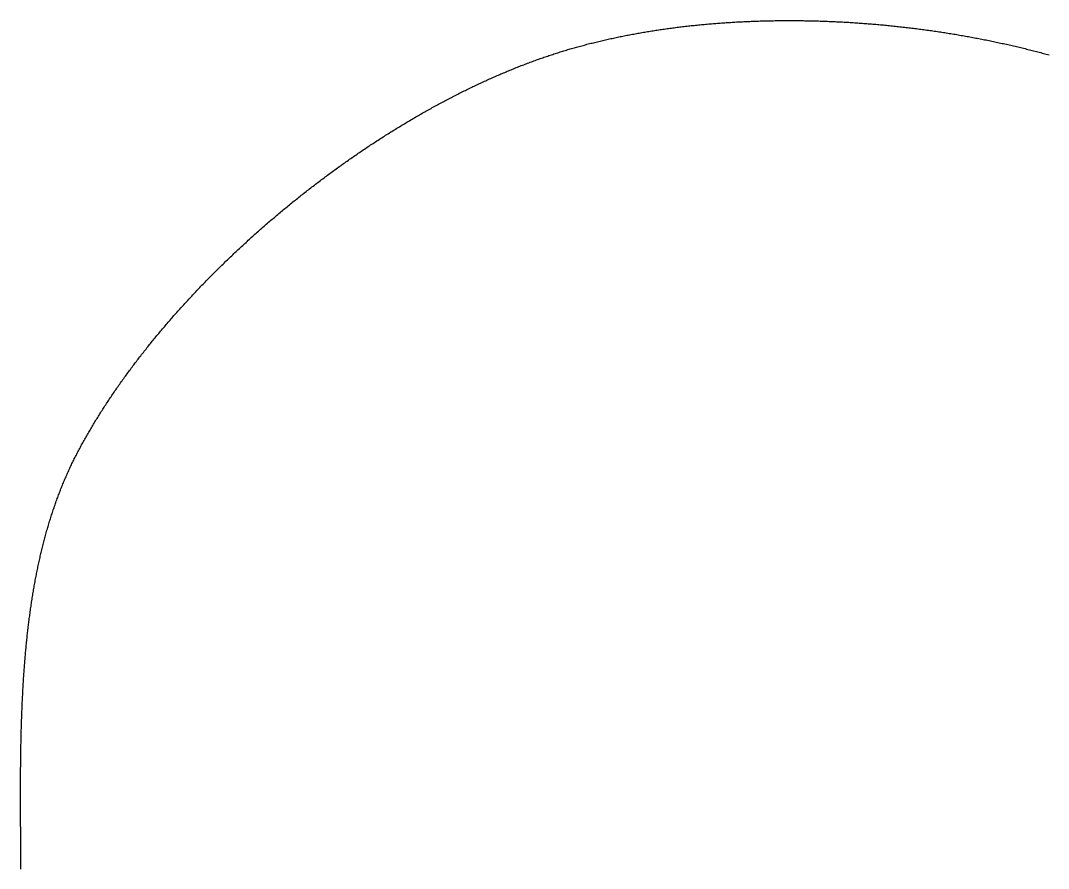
# Model space of a CAD drawing. Header units: millimetres. Extents: x 833750 to 836188, y 817400 to 818701.
# Drawn here: x 835588.941 to 835589.668, y 817474.032 to 817474.632 of the extents above; entities that cross this region are included whole.
import ezdxf

# ---------------------------------------------------------------- set-up
doc = ezdxf.new("R2010")
doc.units = ezdxf.units.MM
doc.layers.add('01-basemap', color=8, linetype='Continuous', lineweight=15)

msp = doc.modelspace()

# ---------------------------------------------------------------- linework, layer by layer
at = {"layer": '01-basemap', "linetype": 'Continuous', "lineweight": 30, "flags": 128}
msp.add_lwpolyline([(835588.94083, 817474.03122), (835588.94083, 817474.03227), (835588.94082, 817474.03332), (835588.94081, 817474.03438), (835588.9408, 817474.03543), (835588.94079, 817474.03649), (835588.94078, 817474.03754), (835588.94078, 817474.0386), (835588.94077, 817474.03965), (835588.94076, 817474.0407), (835588.94075, 817474.04176), (835588.94074, 817474.04281), (835588.94073, 817474.04387), (835588.94072, 817474.04492), (835588.94072, 817474.04598), (835588.94071, 817474.04703), (835588.9407, 817474.04808), (835588.94069, 817474.04914), (835588.94068, 817474.05019), (835588.94068, 817474.05125), (835588.94067, 817474.0523), (835588.94066, 817474.05335), (835588.94065, 817474.05441), (835588.94064, 817474.05546), (835588.94064, 817474.05652), (835588.94063, 817474.05757), (835588.94062, 817474.05862), (835588.94062, 817474.05968), (835588.94061, 817474.06073), (835588.9406, 817474.06178), (835588.9406, 817474.06284), (835588.94059, 817474.06389), (835588.94058, 817474.06494), (835588.94058, 817474.066), (835588.94057, 817474.06705), (835588.94057, 817474.0681), (835588.94056, 817474.06915), (835588.94056, 817474.07021), (835588.94055, 817474.07126), (835588.94055, 817474.07231), (835588.94054, 817474.07336), (835588.94054, 817474.07441), (835588.94054, 817474.07546), (835588.94053, 817474.07652), (835588.94053, 817474.07757), (835588.94053, 817474.07862), (835588.94053, 817474.07967), (835588.94053, 817474.08072), (835588.94053, 817474.08177), (835588.94053, 817474.08282), (835588.94053, 817474.08387), (835588.94053, 817474.08492), (835588.94053, 817474.08597), (835588.94053, 817474.08702), (835588.94053, 817474.08807), (835588.94053, 817474.08912), (835588.94053, 817474.09016), (835588.94054, 817474.09121), (835588.94054, 817474.09226), (835588.94054, 817474.09331), (835588.94055, 817474.09435), (835588.94055, 817474.0954), (835588.94056, 817474.09645), (835588.94056, 817474.0975), (835588.94057, 817474.09854), (835588.94058, 817474.09959), (835588.94059, 817474.10063), (835588.94059, 817474.10168), (835588.9406, 817474.10272), (835588.94061, 817474.10377), (835588.94062, 817474.10481), (835588.94063, 817474.10586), (835588.94064, 817474.1069), (835588.94066, 817474.10794), (835588.94067, 817474.10899), (835588.94068, 817474.11003), (835588.9407, 817474.11107), (835588.94071, 817474.11211), (835588.94073, 817474.11315), (835588.94074, 817474.1142), (835588.94076, 817474.11524), (835588.94078, 817474.11628), (835588.94079, 817474.11732), (835588.94081, 817474.11836), (835588.94083, 817474.1194), (835588.94085, 817474.12043), (835588.94087, 817474.12147), (835588.9409, 817474.12251), (835588.94092, 817474.12355), (835588.94094, 817474.12459), (835588.94097, 817474.12562), (835588.94099, 817474.12666), (835588.94102, 817474.12769), (835588.94105, 817474.12873), (835588.94107, 817474.12976), (835588.9411, 817474.1308), (835588.94113, 817474.13183), (835588.94116, 817474.13287), (835588.94119, 817474.1339), (835588.94123, 817474.13493), (835588.94126, 817474.13596), (835588.94129, 817474.137), (835588.94133, 817474.13803), (835588.94136, 817474.13906), (835588.9414, 817474.14009), (835588.94144, 817474.14112), (835588.94148, 817474.14215), (835588.94152, 817474.14317), (835588.94156, 817474.1442), (835588.9416, 817474.14523), (835588.94164, 817474.14626), (835588.94169, 817474.14728), (835588.94173, 817474.14831), (835588.94178, 817474.14933), (835588.94183, 817474.15036), (835588.94187, 817474.15138), (835588.94192, 817474.1524), (835588.94197, 817474.15343), (835588.94203, 817474.15445), (835588.94208, 817474.15547), (835588.94213, 817474.15649), (835588.94219, 817474.15751), (835588.94224, 817474.15853), (835588.9423, 817474.15955), (835588.94236, 817474.16057), (835588.94242, 817474.16159), (835588.94248, 817474.1626), (835588.94254, 817474.16362), (835588.9426, 817474.16464), (835588.94267, 817474.16565), (835588.94273, 817474.16667), (835588.9428, 817474.16768), (835588.94287, 817474.16869), (835588.94294, 817474.16971), (835588.94301, 817474.17072), (835588.94308, 817474.17173), (835588.94315, 817474.17274), (835588.94323, 817474.17375), (835588.9433, 817474.17476), (835588.94338, 817474.17577), (835588.94346, 817474.17678), (835588.94354, 817474.17778), (835588.94362, 817474.17879), (835588.9437, 817474.1798), (835588.94378, 817474.1808), (835588.94387, 817474.1818), (835588.94396, 817474.18281), (835588.94404, 817474.18381), (835588.94413, 817474.18481), (835588.94422, 817474.18581), (835588.94432, 817474.18681), (835588.94441, 817474.18781), (835588.94451, 817474.18881), (835588.9446, 817474.18981), (835588.9447, 817474.19081), (835588.9448, 817474.1918), (835588.9449, 817474.1928), (835588.945, 817474.19379), (835588.94511, 817474.19479), (835588.94521, 817474.19578), (835588.94532, 817474.19677), (835588.94543, 817474.19777), (835588.94554, 817474.19876), (835588.94565, 817474.19975), (835588.94576, 817474.20074), (835588.94588, 817474.20172), (835588.946, 817474.20271), (835588.94611, 817474.2037), (835588.94623, 817474.20468), (835588.94635, 817474.20567), (835588.94648, 817474.20665), (835588.9466, 817474.20764), (835588.94673, 817474.20862), (835588.94686, 817474.2096), (835588.94699, 817474.21058), (835588.94712, 817474.21156), (835588.94725, 817474.21254), (835588.94739, 817474.21351), (835588.94752, 817474.21449), (835588.94766, 817474.21547), (835588.9478, 817474.21644), (835588.94794, 817474.21742), (835588.94809, 817474.21839), (835588.94823, 817474.21936), (835588.94838, 817474.22033), (835588.94853, 817474.2213), (835588.94868, 817474.22227), (835588.94883, 817474.22324), (835588.94898, 817474.22421), (835588.94914, 817474.22517), (835588.9493, 817474.22614), (835588.94946, 817474.2271), (835588.94962, 817474.22806), (835588.94978, 817474.22903), (835588.94995, 817474.22999), (835588.95012, 817474.23095), (835588.95028, 817474.23191), (835588.95046, 817474.23287), (835588.95063, 817474.23382), (835588.9508, 817474.23478), (835588.95098, 817474.23573), (835588.95116, 817474.23669), (835588.95134, 817474.23764), (835588.95152, 817474.23859), (835588.95171, 817474.23954), (835588.9519, 817474.24049), (835588.95208, 817474.24144), (835588.95227, 817474.24239), (835588.95247, 817474.24334), (835588.95266, 817474.24428), (835588.95286, 817474.24523), (835588.95306, 817474.24617), (835588.95326, 817474.24711), (835588.95346, 817474.24805), (835588.95367, 817474.24899), (835588.95388, 817474.24993), (835588.95408, 817474.25087), (835588.9543, 817474.2518), (835588.95451, 817474.25274), (835588.95473, 817474.25367), (835588.95494, 817474.25461), (835588.95516, 817474.25554), (835588.95539, 817474.25647), (835588.95561, 817474.2574), (835588.95584, 817474.25833), (835588.95607, 817474.25926), (835588.9563, 817474.26018), (835588.95653, 817474.26111), (835588.95677, 817474.26203), (835588.957, 817474.26295), (835588.95724, 817474.26387), (835588.95749, 817474.26479), (835588.95773, 817474.26571), (835588.95798, 817474.26663), (835588.95823, 817474.26755), (835588.95848, 817474.26846), (835588.95873, 817474.26938), (835588.95899, 817474.27029), (835588.95925, 817474.2712), (835588.95951, 817474.27211), (835588.95977, 817474.27302), (835588.96004, 817474.27393), (835588.9603, 817474.27483), (835588.96057, 817474.27574), (835588.96085, 817474.27664), (835588.96112, 817474.27754), (835588.9614, 817474.27845), (835588.96168, 817474.27934), (835588.96196, 817474.28024), (835588.96225, 817474.28114), (835588.96253, 817474.28204), (835588.96282, 817474.28293), (835588.96312, 817474.28382), (835588.96341, 817474.28472), (835588.96371, 817474.28561), (835588.96401, 817474.2865), (835588.96431, 817474.28738), (835588.96461, 817474.28827), (835588.96492, 817474.28916), (835588.96523, 817474.29004), (835588.96554, 817474.29092), (835588.96586, 817474.2918), (835588.96618, 817474.29268), (835588.9665, 817474.29356), (835588.96682, 817474.29444), (835588.96714, 817474.29531), (835588.96747, 817474.29619), (835588.9678, 817474.29706), (835588.96814, 817474.29793), (835588.96847, 817474.2988), (835588.96881, 817474.29967), (835588.96915, 817474.30054), (835588.9695, 817474.3014), (835588.96984, 817474.30227), (835588.97019, 817474.30313), (835588.97054, 817474.30399), (835588.9709, 817474.30485), (835588.97126, 817474.30571), (835588.97162, 817474.30657), (835588.97198, 817474.30742), (835588.97234, 817474.30828), (835588.97271, 817474.30913), (835588.97308, 817474.30998), (835588.97346, 817474.31083), (835588.97383, 817474.31168), (835588.97421, 817474.31252), (835588.9746, 817474.31337), (835588.97498, 817474.31421), (835588.97537, 817474.31505), (835588.97576, 817474.31589), (835588.97616, 817474.31673), (835588.97655, 817474.31757), (835588.97695, 817474.31841), (835588.97736, 817474.31924), (835588.97776, 817474.32007), (835588.97817, 817474.3209), (835588.97858, 817474.32173), (835588.97899, 817474.32256), (835588.97941, 817474.32339), (835588.97983, 817474.32421), (835588.98026, 817474.32504), (835588.98068, 817474.32586), (835588.98111, 817474.32668), (835588.98154, 817474.3275), (835588.98198, 817474.32831), (835588.98242, 817474.32913), (835588.98286, 817474.32995), (835588.9833, 817474.33076), (835588.98374, 817474.33158), (835588.98419, 817474.33239), (835588.98464, 817474.33321), (835588.9851, 817474.33402), (835588.98555, 817474.33484), (835588.98601, 817474.33566), (835588.98647, 817474.33647), (835588.98693, 817474.33729), (835588.9874, 817474.3381), (835588.98787, 817474.33892), (835588.98834, 817474.33974), (835588.98881, 817474.34055), (835588.98928, 817474.34137), (835588.98976, 817474.34218), (835588.99024, 817474.343), (835588.99072, 817474.34381), (835588.99121, 817474.34463), (835588.99169, 817474.34544), (835588.99218, 817474.34626), (835588.99267, 817474.34707), (835588.99317, 817474.34789), (835588.99366, 817474.3487), (835588.99416, 817474.34952), (835588.99466, 817474.35033), (835588.99517, 817474.35115), (835588.99567, 817474.35196), (835588.99618, 817474.35277), (835588.99669, 817474.35359), (835588.9972, 817474.3544), (835588.99772, 817474.35521), (835588.99823, 817474.35603), (835588.99875, 817474.35684), (835588.99927, 817474.35765), (835588.9998, 817474.35847), (835589.00032, 817474.35928), (835589.00085, 817474.36009), (835589.00138, 817474.3609), (835589.00192, 817474.36172), (835589.00245, 817474.36253), (835589.00299, 817474.36334), (835589.00353, 817474.36415), (835589.00407, 817474.36496), (835589.00461, 817474.36577), (835589.00516, 817474.36658), (835589.00571, 817474.36739), (835589.00626, 817474.3682), (835589.00681, 817474.36901), (835589.00737, 817474.36982), (835589.00792, 817474.37063), (835589.00848, 817474.37144), (835589.00905, 817474.37225), (835589.00961, 817474.37306), (835589.01017, 817474.37387), (835589.01074, 817474.37468), (835589.01131, 817474.37548), (835589.01188, 817474.37629), (835589.01246, 817474.3771), (835589.01303, 817474.37791), (835589.01361, 817474.37871), (835589.01419, 817474.37952), (835589.01478, 817474.38032), (835589.01536, 817474.38113), (835589.01595, 817474.38193), (835589.01654, 817474.38274), (835589.01713, 817474.38354), (835589.01772, 817474.38435), (835589.01831, 817474.38515), (835589.01891, 817474.38595), (835589.01951, 817474.38676), (835589.02011, 817474.38756), (835589.02071, 817474.38836), (835589.02132, 817474.38916), (835589.02193, 817474.38996), (835589.02254, 817474.39077), (835589.02315, 817474.39157), (835589.02376, 817474.39237), (835589.02437, 817474.39317), (835589.02499, 817474.39397), (835589.02561, 817474.39476), (835589.02623, 817474.39556), (835589.02685, 817474.39636), (835589.02748, 817474.39716), (835589.02811, 817474.39795), (835589.02873, 817474.39875), (835589.02936, 817474.39955), (835589.03, 817474.40034), (835589.03063, 817474.40114), (835589.03127, 817474.40193), (835589.03191, 817474.40273), (835589.03255, 817474.40352), (835589.03319, 817474.40431), (835589.03383, 817474.40511), (835589.03448, 817474.4059), (835589.03512, 817474.40669), (835589.03577, 817474.40748), (835589.03643, 817474.40827), (835589.03708, 817474.40906), (835589.03773, 817474.40985), (835589.03839, 817474.41064), (835589.03905, 817474.41143), (835589.03971, 817474.41222), (835589.04037, 817474.413), (835589.04103, 817474.41379), (835589.0417, 817474.41457), (835589.04237, 817474.41536), (835589.04304, 817474.41615), (835589.04371, 817474.41693), (835589.04438, 817474.41771), (835589.04506, 817474.4185), (835589.04573, 817474.41928), (835589.04641, 817474.42006), (835589.04709, 817474.42084), (835589.04777, 817474.42162), (835589.04846, 817474.4224), (835589.04914, 817474.42318), (835589.04983, 817474.42396), (835589.05052, 817474.42474), (835589.05121, 817474.42552), (835589.0519, 817474.42629), (835589.05259, 817474.42707), (835589.05329, 817474.42784), (835589.05398, 817474.42862), (835589.05468, 817474.42939), (835589.05538, 817474.43017), (835589.05608, 817474.43094), (835589.05679, 817474.43171), (835589.05749, 817474.43248), (835589.0582, 817474.43325), (835589.05891, 817474.43402), (835589.05962, 817474.43479), (835589.06033, 817474.43556), (835589.06104, 817474.43633), (835589.06176, 817474.43709), (835589.06247, 817474.43786), (835589.06319, 817474.43863), (835589.06391, 817474.43939), (835589.06463, 817474.44015), (835589.06535, 817474.44092), (835589.06608, 817474.44168), (835589.0668, 817474.44244), (835589.06753, 817474.4432), (835589.06826, 817474.44396), (835589.06899, 817474.44472), (835589.06972, 817474.44548), (835589.07046, 817474.44624), (835589.07119, 817474.44699), (835589.07193, 817474.44775), (835589.07266, 817474.4485), (835589.0734, 817474.44926), (835589.07414, 817474.45001), (835589.07489, 817474.45076), (835589.07563, 817474.45152), (835589.07638, 817474.45227), (835589.07712, 817474.45302), (835589.07787, 817474.45377), (835589.07862, 817474.45452), (835589.07937, 817474.45526), (835589.08012, 817474.45601), (835589.08088, 817474.45675), (835589.08163, 817474.4575), (835589.08239, 817474.45824), (835589.08315, 817474.45899), (835589.08391, 817474.45973), (835589.08467, 817474.46047), (835589.08543, 817474.46121), (835589.08619, 817474.46195), (835589.08696, 817474.46269), (835589.08772, 817474.46343), (835589.08849, 817474.46416), (835589.08926, 817474.4649), (835589.09003, 817474.46563), (835589.0908, 817474.46637), (835589.09158, 817474.4671), (835589.09235, 817474.46783), (835589.09313, 817474.46856), (835589.0939, 817474.46929), (835589.09468, 817474.47002), (835589.09546, 817474.47075), (835589.09624, 817474.47147), (835589.09702, 817474.4722), (835589.09781, 817474.47292), (835589.09859, 817474.47365), (835589.09938, 817474.47437), (835589.10016, 817474.47509), (835589.10095, 817474.47581), (835589.10174, 817474.47653), (835589.10253, 817474.47725), (835589.10333, 817474.47797), (835589.10412, 817474.47869), (835589.10491, 817474.4794), (835589.10571, 817474.48012), (835589.10651, 817474.48083), (835589.1073, 817474.48154), (835589.1081, 817474.48225), (835589.1089, 817474.48296), (835589.1097, 817474.48367), (835589.11051, 817474.48438), (835589.11131, 817474.48509), (835589.11212, 817474.48579), (835589.11292, 817474.4865), (835589.11373, 817474.4872), (835589.11454, 817474.4879), (835589.11535, 817474.4886), (835589.11616, 817474.4893), (835589.11697, 817474.49), (835589.11778, 817474.4907), (835589.1186, 817474.4914), (835589.11941, 817474.49209), (835589.12023, 817474.49279), (835589.12105, 817474.49348), (835589.12186, 817474.49417), (835589.12268, 817474.49486), (835589.1235, 817474.49555), (835589.12432, 817474.49624), (835589.12515, 817474.49693), (835589.12597, 817474.49761), (835589.1268, 817474.4983), (835589.12762, 817474.49898), (835589.12845, 817474.49966), (835589.12927, 817474.50034), (835589.1301, 817474.50102), (835589.13093, 817474.5017), (835589.13176, 817474.50238), (835589.13259, 817474.50306), (835589.13343, 817474.50373), (835589.13426, 817474.5044), (835589.1351, 817474.50508), (835589.13593, 817474.50575), (835589.13677, 817474.50642), (835589.1376, 817474.50709), (835589.13844, 817474.50775), (835589.13928, 817474.50842), (835589.14012, 817474.50908), (835589.14096, 817474.50975), (835589.1418, 817474.51041), (835589.14265, 817474.51107), (835589.14349, 817474.51173), (835589.14433, 817474.51239), (835589.14518, 817474.51304), (835589.14603, 817474.5137), (835589.14687, 817474.51435), (835589.14772, 817474.515), (835589.14857, 817474.51566), (835589.14942, 817474.51631), (835589.15027, 817474.51695), (835589.15112, 817474.5176), (835589.15197, 817474.51825), (835589.15283, 817474.51889), (835589.15368, 817474.51953), (835589.15453, 817474.52018), (835589.15539, 817474.52082), (835589.15625, 817474.52146), (835589.1571, 817474.52209), (835589.15796, 817474.52273), (835589.15882, 817474.52336), (835589.15968, 817474.524), (835589.16054, 817474.52463), (835589.1614, 817474.52526), (835589.16226, 817474.52589), (835589.16312, 817474.52651), (835589.16398, 817474.52714), (835589.16485, 817474.52776), (835589.16571, 817474.52839), (835589.16658, 817474.52901), (835589.16744, 817474.52963), (835589.16831, 817474.53025), (835589.16918, 817474.53086), (835589.17004, 817474.53148), (835589.17091, 817474.53209), (835589.17178, 817474.53271), (835589.17265, 817474.53332), (835589.17352, 817474.53393), (835589.17439, 817474.53453), (835589.17526, 817474.53514), (835589.17614, 817474.53575), (835589.17701, 817474.53635), (835589.17788, 817474.53695), (835589.17876, 817474.53755), (835589.17963, 817474.53815), (835589.18051, 817474.53875), (835589.18138, 817474.53934), (835589.18226, 817474.53994), (835589.18314, 817474.54053), (835589.18401, 817474.54112), (835589.18489, 817474.54171), (835589.18577, 817474.5423), (835589.18665, 817474.54288), (835589.18753, 817474.54347), (835589.18841, 817474.54405), (835589.18929, 817474.54463), (835589.19017, 817474.54521), (835589.19106, 817474.54579), (835589.19194, 817474.54636), (835589.19282, 817474.54694), (835589.1937, 817474.54751), (835589.19459, 817474.54808), (835589.19547, 817474.54865), (835589.19636, 817474.54922), (835589.19724, 817474.54979), (835589.19813, 817474.55035), (835589.19902, 817474.55091), (835589.1999, 817474.55148), (835589.20079, 817474.55204), (835589.20168, 817474.55259), (835589.20257, 817474.55315), (835589.20345, 817474.5537), (835589.20434, 817474.55426), (835589.20523, 817474.55481), (835589.20612, 817474.55536), (835589.20701, 817474.5559), (835589.2079, 817474.55645), (835589.20879, 817474.55699), (835589.20968, 817474.55754), (835589.21058, 817474.55808), (835589.21147, 817474.55862), (835589.21236, 817474.55915), (835589.21325, 817474.55969), (835589.21415, 817474.56022), (835589.21504, 817474.56075), (835589.21593, 817474.56128), (835589.21683, 817474.56181), (835589.21772, 817474.56234), (835589.21862, 817474.56286), (835589.21951, 817474.56338), (835589.22041, 817474.56391), (835589.2213, 817474.56442), (835589.2222, 817474.56494), (835589.22309, 817474.56546), (835589.22399, 817474.56597), (835589.22489, 817474.56648), (835589.22578, 817474.56699), (835589.22668, 817474.5675), (835589.22758, 817474.56801), (835589.22847, 817474.56851), (835589.22937, 817474.56901), (835589.23027, 817474.56951), (835589.23117, 817474.57001), (835589.23207, 817474.57051), (835589.23296, 817474.571), (835589.23386, 817474.5715), (835589.23476, 817474.57199), (835589.23566, 817474.57248), (835589.23656, 817474.57296), (835589.23746, 817474.57345), (835589.23836, 817474.57393), (835589.23926, 817474.57441), (835589.24016, 817474.57489), (835589.24106, 817474.57537), (835589.24196, 817474.57585), (835589.24286, 817474.57632), (835589.24376, 817474.57679), (835589.24466, 817474.57726), (835589.24556, 817474.57773), (835589.24646, 817474.5782), (835589.24736, 817474.57866), (835589.24826, 817474.57912), (835589.24916, 817474.57958), (835589.25007, 817474.58004), (835589.25097, 817474.58049), (835589.25187, 817474.58095), (835589.25277, 817474.5814), (835589.25367, 817474.58185), (835589.25457, 817474.5823), (835589.25547, 817474.58274), (835589.25637, 817474.58319), (835589.25727, 817474.58363), (835589.25818, 817474.58407), (835589.25908, 817474.5845), (835589.25998, 817474.58494), (835589.26088, 817474.58537), (835589.26178, 817474.5858), (835589.26268, 817474.58623), (835589.26358, 817474.58666), (835589.26448, 817474.58708), (835589.26539, 817474.58751), (835589.26629, 817474.58793), (835589.26719, 817474.58835), (835589.26809, 817474.58876), (835589.26899, 817474.58918), (835589.26989, 817474.58959), (835589.27079, 817474.59), (835589.27169, 817474.59041), (835589.27259, 817474.59081), (835589.27349, 817474.59122), (835589.27439, 817474.59162), (835589.27529, 817474.59202), (835589.27619, 817474.59242), (835589.27709, 817474.59281), (835589.27799, 817474.5932), (835589.27889, 817474.59359), (835589.27979, 817474.59398), (835589.28069, 817474.59437), (835589.28159, 817474.59475), (835589.28249, 817474.59514), (835589.28339, 817474.59551), (835589.28428, 817474.59589), (835589.28518, 817474.59627), (835589.28608, 817474.59664), (835589.28698, 817474.59701), (835589.28788, 817474.59738), (835589.28877, 817474.59775), (835589.28967, 817474.59811), (835589.29057, 817474.59847), (835589.29146, 817474.59883), (835589.29236, 817474.59919), (835589.29326, 817474.59954), (835589.29415, 817474.5999), (835589.29505, 817474.60025), (835589.29594, 817474.6006), (835589.29684, 817474.60094), (835589.29773, 817474.60128), (835589.29863, 817474.60163), (835589.29952, 817474.60196), (835589.30042, 817474.6023), (835589.30131, 817474.60264), (835589.3022, 817474.60297), (835589.3031, 817474.6033), (835589.30399, 817474.60362), (835589.30488, 817474.60395), (835589.30577, 817474.60427), (835589.30666, 817474.60459), (835589.30755, 817474.60491), (835589.30845, 817474.60523), (835589.30934, 817474.60554), (835589.31023, 817474.60585), (835589.31111, 817474.60616), (835589.312, 817474.60646), (835589.31289, 817474.60677), (835589.31378, 817474.60707), (835589.31467, 817474.60737), (835589.31556, 817474.60766), (835589.31644, 817474.60796), (835589.31733, 817474.60825), (835589.31822, 817474.60854), (835589.3191, 817474.60883), (835589.31999, 817474.60911), (835589.32087, 817474.60939), (835589.32176, 817474.60967), (835589.32264, 817474.60995), (835589.32352, 817474.61022), (835589.32441, 817474.6105), (835589.3253, 817474.61077), (835589.32619, 817474.61104), (835589.32708, 817474.6113), (835589.32797, 817474.61157), (835589.32887, 817474.61183), (835589.32976, 817474.6121), (835589.33066, 817474.61236), (835589.33156, 817474.61262), (835589.33246, 817474.61287), (835589.33337, 817474.61313), (835589.33427, 817474.61338), (835589.33518, 817474.61363), (835589.33609, 817474.61388), (835589.337, 817474.61413), (835589.33791, 817474.61438), (835589.33883, 817474.61463), (835589.33974, 817474.61487), (835589.34066, 817474.61511), (835589.34158, 817474.61535), (835589.3425, 817474.61559), (835589.34342, 817474.61582), (835589.34434, 817474.61606), (835589.34527, 817474.61629), (835589.34619, 817474.61652), (835589.34712, 817474.61675), (835589.34805, 817474.61698), (835589.34898, 817474.61721), (835589.34991, 817474.61743), (835589.35085, 817474.61765), (835589.35178, 817474.61787), (835589.35272, 817474.61809), (835589.35366, 817474.61831), (835589.3546, 817474.61853), (835589.35554, 817474.61874), (835589.35649, 817474.61895), (835589.35743, 817474.61916), (835589.35838, 817474.61937), (835589.35933, 817474.61958), (835589.36028, 817474.61979), (835589.36123, 817474.61999), (835589.36218, 817474.62019), (835589.36313, 817474.62039), (835589.36409, 817474.62059), (835589.36504, 817474.62079), (835589.366, 817474.62098), (835589.36696, 817474.62118), (835589.36792, 817474.62137), (835589.36888, 817474.62156), (835589.36985, 817474.62175), (835589.37081, 817474.62193), (835589.37178, 817474.62212), (835589.37274, 817474.6223), (835589.37371, 817474.62248), (835589.37468, 817474.62266), (835589.37565, 817474.62284), (835589.37663, 817474.62302), (835589.3776, 817474.62319), (835589.37858, 817474.62336), (835589.37955, 817474.62353), (835589.38053, 817474.6237), (835589.38151, 817474.62387), (835589.38249, 817474.62404), (835589.38347, 817474.6242), (835589.38445, 817474.62436), (835589.38544, 817474.62453), (835589.38642, 817474.62468), (835589.38741, 817474.62484), (835589.3884, 817474.625), (835589.38939, 817474.62515), (835589.39038, 817474.6253), (835589.39137, 817474.62546), (835589.39236, 817474.6256), (835589.39335, 817474.62575), (835589.39435, 817474.6259), (835589.39534, 817474.62604), (835589.39634, 817474.62618), (835589.39734, 817474.62633), (835589.39834, 817474.62646), (835589.39934, 817474.6266), (835589.40034, 817474.62674), (835589.40134, 817474.62687), (835589.40234, 817474.627), (835589.40335, 817474.62713), (835589.40435, 817474.62726), (835589.40536, 817474.62739), (835589.40637, 817474.62752), (835589.40738, 817474.62764), (835589.40839, 817474.62776), (835589.4094, 817474.62788), (835589.41041, 817474.628), (835589.41142, 817474.62812), (835589.41244, 817474.62823), (835589.41345, 817474.62835), (835589.41447, 817474.62846), (835589.41548, 817474.62857), (835589.4165, 817474.62868), (835589.41752, 817474.62879), (835589.41854, 817474.62889), (835589.41956, 817474.62899), (835589.42058, 817474.6291), (835589.4216, 817474.6292), (835589.42263, 817474.6293), (835589.42365, 817474.62939), (835589.42468, 817474.62949), (835589.4257, 817474.62958), (835589.42673, 817474.62967), (835589.42776, 817474.62976), (835589.42878, 817474.62985), (835589.42981, 817474.62994), (835589.43084, 817474.63003), (835589.43187, 817474.63011), (835589.43291, 817474.63019), (835589.43394, 817474.63027), (835589.43497, 817474.63035), (835589.43601, 817474.63043), (835589.43704, 817474.6305), (835589.43808, 817474.63058), (835589.43911, 817474.63065), (835589.44015, 817474.63072), (835589.44119, 817474.63079), (835589.44223, 817474.63085), (835589.44326, 817474.63092), (835589.4443, 817474.63098), (835589.44535, 817474.63105), (835589.44639, 817474.63111), (835589.44743, 817474.63117), (835589.44847, 817474.63122), (835589.44952, 817474.63128), (835589.45056, 817474.63133), (835589.4516, 817474.63138), (835589.45265, 817474.63143), (835589.4537, 817474.63148), (835589.45474, 817474.63153), (835589.45579, 817474.63158), (835589.45684, 817474.63162), (835589.45789, 817474.63166), (835589.45894, 817474.6317), (835589.45998, 817474.63174), (835589.46104, 817474.63178), (835589.46209, 817474.63182), (835589.46314, 817474.63185), (835589.46419, 817474.63188), (835589.46524, 817474.63191), (835589.46629, 817474.63194), (835589.46735, 817474.63197), (835589.4684, 817474.632), (835589.46946, 817474.63202), (835589.47051, 817474.63204), (835589.47157, 817474.63206), (835589.47262, 817474.63208), (835589.47368, 817474.6321), (835589.47474, 817474.63212), (835589.47579, 817474.63213), (835589.47685, 817474.63215), (835589.47791, 817474.63216), (835589.47897, 817474.63217), (835589.48003, 817474.63217), (835589.48109, 817474.63218), (835589.48215, 817474.63219), (835589.48321, 817474.63219), (835589.48427, 817474.63219), (835589.48533, 817474.63219), (835589.48639, 817474.63219), (835589.48745, 817474.63218), (835589.48852, 817474.63218), (835589.48958, 817474.63217), (835589.49064, 817474.63217), (835589.4917, 817474.63216), (835589.49277, 817474.63214), (835589.49383, 817474.63213), (835589.49489, 817474.63212), (835589.49596, 817474.6321), (835589.49702, 817474.63208), (835589.49809, 817474.63206), (835589.49915, 817474.63204), (835589.50022, 817474.63202), (835589.50128, 817474.63199), (835589.50235, 817474.63197), (835589.50342, 817474.63194), (835589.50448, 817474.63191), (835589.50555, 817474.63188), (835589.50662, 817474.63185), (835589.50768, 817474.63181), (835589.50875, 817474.63178), (835589.50982, 817474.63174), (835589.51088, 817474.6317), (835589.51195, 817474.63166), (835589.51302, 817474.63162), (835589.51409, 817474.63158), (835589.51516, 817474.63153), (835589.51622, 817474.63148), (835589.51729, 817474.63144), (835589.51836, 817474.63139), (835589.51943, 817474.63133), (835589.5205, 817474.63128), (835589.52157, 817474.63123), (835589.52263, 817474.63117), (835589.5237, 817474.63111), (835589.52477, 817474.63105), (835589.52584, 817474.63099), (835589.52691, 817474.63093), (835589.52798, 817474.63086), (835589.52905, 817474.6308), (835589.53012, 817474.63073), (835589.53118, 817474.63066), (835589.53225, 817474.63059), (835589.53332, 817474.63052), (835589.53439, 817474.63044), (835589.53546, 817474.63037), (835589.53653, 817474.63029), (835589.5376, 817474.63021), (835589.53867, 817474.63013), (835589.53973, 817474.63005), (835589.5408, 817474.62996), (835589.54187, 817474.62988), (835589.54294, 817474.62979), (835589.54401, 817474.6297), (835589.54508, 817474.62961), (835589.54614, 817474.62952), (835589.54721, 817474.62943), (835589.54828, 817474.62934), (835589.54935, 817474.62924), (835589.55041, 817474.62914), (835589.55148, 817474.62904), (835589.55255, 817474.62894), (835589.55361, 817474.62884), (835589.55468, 817474.62873), (835589.55575, 817474.62863), (835589.55681, 817474.62852), (835589.55788, 817474.62841), (835589.55894, 817474.6283), (835589.56001, 817474.62819), (835589.56107, 817474.62808), (835589.56214, 817474.62796), (835589.5632, 817474.62785), (835589.56427, 817474.62773), (835589.56533, 817474.62761), (835589.5664, 817474.62749), (835589.56746, 817474.62736), (835589.56852, 817474.62724), (835589.56959, 817474.62711), (835589.57065, 817474.62699), (835589.57171, 817474.62686), (835589.57277, 817474.62673), (835589.57383, 817474.62659), (835589.57489, 817474.62646), (835589.57596, 817474.62632), (835589.57702, 817474.62619), (835589.57808, 817474.62605), (835589.57914, 817474.62591), (835589.58019, 817474.62577), (835589.58125, 817474.62562), (835589.58231, 817474.62548), (835589.58337, 817474.62533), (835589.58443, 817474.62518), (835589.58548, 817474.62503), (835589.58654, 817474.62488), (835589.5876, 817474.62473), (835589.58865, 817474.62458), (835589.58971, 817474.62442), (835589.59076, 817474.62426), (835589.59182, 817474.62411), (835589.59287, 817474.62395), (835589.59392, 817474.62378), (835589.59497, 817474.62362), (835589.59603, 817474.62346), (835589.59708, 817474.62329), (835589.59813, 817474.62312), (835589.59918, 817474.62295), (835589.60023, 817474.62278), (835589.60128, 817474.62261), (835589.60233, 817474.62243), (835589.60337, 817474.62226), (835589.60442, 817474.62208), (835589.60547, 817474.6219), (835589.60651, 817474.62172), (835589.60756, 817474.62154), (835589.6086, 817474.62136), (835589.60965, 817474.62117), (835589.61069, 817474.62098), (835589.61174, 817474.6208), (835589.61278, 817474.62061), (835589.61382, 817474.62042), (835589.61486, 817474.62022), (835589.6159, 817474.62003), (835589.61694, 817474.61983), (835589.61798, 817474.61964), (835589.61902, 817474.61944), (835589.62005, 817474.61924), (835589.62109, 817474.61904), (835589.62212, 817474.61883), (835589.62316, 817474.61863), (835589.62419, 817474.61842), (835589.62523, 817474.61821), (835589.62626, 817474.618), (835589.62729, 817474.61779), (835589.62832, 817474.61758), (835589.62935, 817474.61737), (835589.63038, 817474.61715), (835589.63141, 817474.61693), (835589.63244, 817474.61672), (835589.63346, 817474.6165), (835589.63449, 817474.61627), (835589.63551, 817474.61605), (835589.63654, 817474.61583), (835589.63756, 817474.6156), (835589.63858, 817474.61537), (835589.6396, 817474.61514), (835589.64063, 817474.61491), (835589.64164, 817474.61468), (835589.64266, 817474.61445), (835589.64368, 817474.61421), (835589.6447, 817474.61398), (835589.64571, 817474.61374), (835589.64673, 817474.6135), (835589.64774, 817474.61326), (835589.64875, 817474.61301), (835589.64977, 817474.61277), (835589.65078, 817474.61252), (835589.65179, 817474.61228), (835589.6528, 817474.61203), (835589.6538, 817474.61178), (835589.65481, 817474.61153), (835589.65582, 817474.61127), (835589.65682, 817474.61102), (835589.65782, 817474.61076), (835589.65883, 817474.6105), (835589.65983, 817474.61024), (835589.66083, 817474.60998), (835589.66183, 817474.60972), (835589.66283, 817474.60946), (835589.66382, 817474.60919), (835589.66482, 817474.60893), (835589.66581, 817474.60866), (835589.66681, 817474.60839), (835589.6678, 817474.60812), (835589.66879, 817474.60784)], dxfattribs=at)
msp.add_lwpolyline([(835588.94083, 817474.03122), (835588.94083, 817474.03227), (835588.94082, 817474.03332), (835588.94081, 817474.03438), (835588.9408, 817474.03543), (835588.94079, 817474.03649), (835588.94078, 817474.03754), (835588.94078, 817474.0386), (835588.94077, 817474.03965), (835588.94076, 817474.0407), (835588.94075, 817474.04176), (835588.94074, 817474.04281), (835588.94073, 817474.04387), (835588.94072, 817474.04492), (835588.94072, 817474.04598), (835588.94071, 817474.04703), (835588.9407, 817474.04808), (835588.94069, 817474.04914), (835588.94068, 817474.05019), (835588.94068, 817474.05125), (835588.94067, 817474.0523), (835588.94066, 817474.05335), (835588.94065, 817474.05441), (835588.94064, 817474.05546), (835588.94064, 817474.05652), (835588.94063, 817474.05757), (835588.94062, 817474.05862), (835588.94062, 817474.05968), (835588.94061, 817474.06073), (835588.9406, 817474.06178), (835588.9406, 817474.06284), (835588.94059, 817474.06389), (835588.94058, 817474.06494), (835588.94058, 817474.066), (835588.94057, 817474.06705), (835588.94057, 817474.0681), (835588.94056, 817474.06915), (835588.94056, 817474.07021), (835588.94055, 817474.07126), (835588.94055, 817474.07231), (835588.94054, 817474.07336), (835588.94054, 817474.07441), (835588.94054, 817474.07546), (835588.94053, 817474.07652), (835588.94053, 817474.07757), (835588.94053, 817474.07862), (835588.94053, 817474.07967), (835588.94053, 817474.08072), (835588.94053, 817474.08177), (835588.94053, 817474.08282), (835588.94053, 817474.08387), (835588.94053, 817474.08492), (835588.94053, 817474.08597), (835588.94053, 817474.08702), (835588.94053, 817474.08807), (835588.94053, 817474.08912), (835588.94053, 817474.09016), (835588.94054, 817474.09121), (835588.94054, 817474.09226), (835588.94054, 817474.09331), (835588.94055, 817474.09435), (835588.94055, 817474.0954), (835588.94056, 817474.09645), (835588.94056, 817474.0975), (835588.94057, 817474.09854), (835588.94058, 817474.09959), (835588.94059, 817474.10063), (835588.94059, 817474.10168), (835588.9406, 817474.10272), (835588.94061, 817474.10377), (835588.94062, 817474.10481), (835588.94063, 817474.10586), (835588.94064, 817474.1069), (835588.94066, 817474.10794), (835588.94067, 817474.10899), (835588.94068, 817474.11003), (835588.9407, 817474.11107), (835588.94071, 817474.11211), (835588.94073, 817474.11315), (835588.94074, 817474.1142), (835588.94076, 817474.11524), (835588.94078, 817474.11628), (835588.94079, 817474.11732), (835588.94081, 817474.11836), (835588.94083, 817474.1194), (835588.94085, 817474.12043), (835588.94087, 817474.12147), (835588.9409, 817474.12251), (835588.94092, 817474.12355), (835588.94094, 817474.12459), (835588.94097, 817474.12562), (835588.94099, 817474.12666), (835588.94102, 817474.12769), (835588.94105, 817474.12873), (835588.94107, 817474.12976), (835588.9411, 817474.1308), (835588.94113, 817474.13183), (835588.94116, 817474.13287), (835588.94119, 817474.1339), (835588.94123, 817474.13493), (835588.94126, 817474.13596), (835588.94129, 817474.137), (835588.94133, 817474.13803), (835588.94136, 817474.13906), (835588.9414, 817474.14009), (835588.94144, 817474.14112), (835588.94148, 817474.14215), (835588.94152, 817474.14317), (835588.94156, 817474.1442), (835588.9416, 817474.14523), (835588.94164, 817474.14626), (835588.94169, 817474.14728), (835588.94173, 817474.14831), (835588.94178, 817474.14933), (835588.94183, 817474.15036), (835588.94187, 817474.15138), (835588.94192, 817474.1524), (835588.94197, 817474.15343), (835588.94203, 817474.15445), (835588.94208, 817474.15547), (835588.94213, 817474.15649), (835588.94219, 817474.15751), (835588.94224, 817474.15853), (835588.9423, 817474.15955), (835588.94236, 817474.16057), (835588.94242, 817474.16159), (835588.94248, 817474.1626), (835588.94254, 817474.16362), (835588.9426, 817474.16464), (835588.94267, 817474.16565), (835588.94273, 817474.16667), (835588.9428, 817474.16768), (835588.94287, 817474.16869), (835588.94294, 817474.16971), (835588.94301, 817474.17072), (835588.94308, 817474.17173), (835588.94315, 817474.17274), (835588.94323, 817474.17375), (835588.9433, 817474.17476), (835588.94338, 817474.17577), (835588.94346, 817474.17678), (835588.94354, 817474.17778), (835588.94362, 817474.17879), (835588.9437, 817474.1798), (835588.94378, 817474.1808), (835588.94387, 817474.1818), (835588.94396, 817474.18281), (835588.94404, 817474.18381), (835588.94413, 817474.18481), (835588.94422, 817474.18581), (835588.94432, 817474.18681), (835588.94441, 817474.18781), (835588.94451, 817474.18881), (835588.9446, 817474.18981), (835588.9447, 817474.19081), (835588.9448, 817474.1918), (835588.9449, 817474.1928), (835588.945, 817474.19379), (835588.94511, 817474.19479), (835588.94521, 817474.19578), (835588.94532, 817474.19677), (835588.94543, 817474.19777), (835588.94554, 817474.19876), (835588.94565, 817474.19975), (835588.94576, 817474.20074), (835588.94588, 817474.20172), (835588.946, 817474.20271), (835588.94611, 817474.2037), (835588.94623, 817474.20468), (835588.94635, 817474.20567), (835588.94648, 817474.20665), (835588.9466, 817474.20764), (835588.94673, 817474.20862), (835588.94686, 817474.2096), (835588.94699, 817474.21058), (835588.94712, 817474.21156), (835588.94725, 817474.21254), (835588.94739, 817474.21351), (835588.94752, 817474.21449), (835588.94766, 817474.21547), (835588.9478, 817474.21644), (835588.94794, 817474.21742), (835588.94809, 817474.21839), (835588.94823, 817474.21936), (835588.94838, 817474.22033), (835588.94853, 817474.2213), (835588.94868, 817474.22227), (835588.94883, 817474.22324), (835588.94898, 817474.22421), (835588.94914, 817474.22517), (835588.9493, 817474.22614), (835588.94946, 817474.2271), (835588.94962, 817474.22806), (835588.94978, 817474.22903), (835588.94995, 817474.22999), (835588.95012, 817474.23095), (835588.95028, 817474.23191), (835588.95046, 817474.23287), (835588.95063, 817474.23382), (835588.9508, 817474.23478), (835588.95098, 817474.23573), (835588.95116, 817474.23669), (835588.95134, 817474.23764), (835588.95152, 817474.23859), (835588.95171, 817474.23954), (835588.9519, 817474.24049), (835588.95208, 817474.24144), (835588.95227, 817474.24239), (835588.95247, 817474.24334), (835588.95266, 817474.24428), (835588.95286, 817474.24523), (835588.95306, 817474.24617), (835588.95326, 817474.24711), (835588.95346, 817474.24805), (835588.95367, 817474.24899), (835588.95388, 817474.24993), (835588.95408, 817474.25087), (835588.9543, 817474.2518), (835588.95451, 817474.25274), (835588.95473, 817474.25367), (835588.95494, 817474.25461), (835588.95516, 817474.25554), (835588.95539, 817474.25647), (835588.95561, 817474.2574), (835588.95584, 817474.25833), (835588.95607, 817474.25926), (835588.9563, 817474.26018), (835588.95653, 817474.26111), (835588.95677, 817474.26203), (835588.957, 817474.26295), (835588.95724, 817474.26387), (835588.95749, 817474.26479), (835588.95773, 817474.26571), (835588.95798, 817474.26663), (835588.95823, 817474.26755), (835588.95848, 817474.26846), (835588.95873, 817474.26938), (835588.95899, 817474.27029), (835588.95925, 817474.2712), (835588.95951, 817474.27211), (835588.95977, 817474.27302), (835588.96004, 817474.27393), (835588.9603, 817474.27483), (835588.96057, 817474.27574), (835588.96085, 817474.27664), (835588.96112, 817474.27754), (835588.9614, 817474.27845), (835588.96168, 817474.27934), (835588.96196, 817474.28024), (835588.96225, 817474.28114), (835588.96253, 817474.28204), (835588.96282, 817474.28293), (835588.96312, 817474.28382), (835588.96341, 817474.28472), (835588.96371, 817474.28561), (835588.96401, 817474.2865), (835588.96431, 817474.28738), (835588.96461, 817474.28827), (835588.96492, 817474.28916), (835588.96523, 817474.29004), (835588.96554, 817474.29092), (835588.96586, 817474.2918), (835588.96618, 817474.29268), (835588.9665, 817474.29356), (835588.96682, 817474.29444), (835588.96714, 817474.29531), (835588.96747, 817474.29619), (835588.9678, 817474.29706), (835588.96814, 817474.29793), (835588.96847, 817474.2988), (835588.96881, 817474.29967), (835588.96915, 817474.30054), (835588.9695, 817474.3014), (835588.96984, 817474.30227), (835588.97019, 817474.30313), (835588.97054, 817474.30399), (835588.9709, 817474.30485), (835588.97126, 817474.30571), (835588.97162, 817474.30657), (835588.97198, 817474.30742), (835588.97234, 817474.30828), (835588.97271, 817474.30913), (835588.97308, 817474.30998), (835588.97346, 817474.31083), (835588.97383, 817474.31168), (835588.97421, 817474.31252), (835588.9746, 817474.31337), (835588.97498, 817474.31421), (835588.97537, 817474.31505), (835588.97576, 817474.31589), (835588.97616, 817474.31673), (835588.97655, 817474.31757), (835588.97695, 817474.31841), (835588.97736, 817474.31924), (835588.97776, 817474.32007), (835588.97817, 817474.3209), (835588.97858, 817474.32173), (835588.97899, 817474.32256), (835588.97941, 817474.32339), (835588.97983, 817474.32421), (835588.98026, 817474.32504), (835588.98068, 817474.32586), (835588.98111, 817474.32668), (835588.98154, 817474.3275), (835588.98198, 817474.32831), (835588.98242, 817474.32913), (835588.98286, 817474.32995), (835588.9833, 817474.33076), (835588.98374, 817474.33158), (835588.98419, 817474.33239), (835588.98464, 817474.33321), (835588.9851, 817474.33402), (835588.98555, 817474.33484), (835588.98601, 817474.33566), (835588.98647, 817474.33647), (835588.98693, 817474.33729), (835588.9874, 817474.3381), (835588.98787, 817474.33892), (835588.98834, 817474.33974), (835588.98881, 817474.34055), (835588.98928, 817474.34137), (835588.98976, 817474.34218), (835588.99024, 817474.343), (835588.99072, 817474.34381), (835588.99121, 817474.34463), (835588.99169, 817474.34544), (835588.99218, 817474.34626), (835588.99267, 817474.34707), (835588.99317, 817474.34789), (835588.99366, 817474.3487), (835588.99416, 817474.34952), (835588.99466, 817474.35033), (835588.99517, 817474.35115), (835588.99567, 817474.35196), (835588.99618, 817474.35277), (835588.99669, 817474.35359), (835588.9972, 817474.3544), (835588.99772, 817474.35521), (835588.99823, 817474.35603), (835588.99875, 817474.35684), (835588.99927, 817474.35765), (835588.9998, 817474.35847), (835589.00032, 817474.35928), (835589.00085, 817474.36009), (835589.00138, 817474.3609), (835589.00192, 817474.36172), (835589.00245, 817474.36253), (835589.00299, 817474.36334), (835589.00353, 817474.36415), (835589.00407, 817474.36496), (835589.00461, 817474.36577), (835589.00516, 817474.36658), (835589.00571, 817474.36739), (835589.00626, 817474.3682), (835589.00681, 817474.36901), (835589.00737, 817474.36982), (835589.00792, 817474.37063), (835589.00848, 817474.37144), (835589.00905, 817474.37225), (835589.00961, 817474.37306), (835589.01017, 817474.37387), (835589.01074, 817474.37468), (835589.01131, 817474.37548), (835589.01188, 817474.37629), (835589.01246, 817474.3771), (835589.01303, 817474.37791), (835589.01361, 817474.37871), (835589.01419, 817474.37952), (835589.01478, 817474.38032), (835589.01536, 817474.38113), (835589.01595, 817474.38193), (835589.01654, 817474.38274), (835589.01713, 817474.38354), (835589.01772, 817474.38435), (835589.01831, 817474.38515), (835589.01891, 817474.38595), (835589.01951, 817474.38676), (835589.02011, 817474.38756), (835589.02071, 817474.38836), (835589.02132, 817474.38916), (835589.02193, 817474.38996), (835589.02254, 817474.39077), (835589.02315, 817474.39157), (835589.02376, 817474.39237), (835589.02437, 817474.39317), (835589.02499, 817474.39397), (835589.02561, 817474.39476), (835589.02623, 817474.39556), (835589.02685, 817474.39636), (835589.02748, 817474.39716), (835589.02811, 817474.39795), (835589.02873, 817474.39875), (835589.02936, 817474.39955), (835589.03, 817474.40034), (835589.03063, 817474.40114), (835589.03127, 817474.40193), (835589.03191, 817474.40273), (835589.03255, 817474.40352), (835589.03319, 817474.40431), (835589.03383, 817474.40511), (835589.03448, 817474.4059), (835589.03512, 817474.40669), (835589.03577, 817474.40748), (835589.03643, 817474.40827), (835589.03708, 817474.40906), (835589.03773, 817474.40985), (835589.03839, 817474.41064), (835589.03905, 817474.41143), (835589.03971, 817474.41222), (835589.04037, 817474.413), (835589.04103, 817474.41379), (835589.0417, 817474.41457), (835589.04237, 817474.41536), (835589.04304, 817474.41615), (835589.04371, 817474.41693), (835589.04438, 817474.41771), (835589.04506, 817474.4185), (835589.04573, 817474.41928), (835589.04641, 817474.42006), (835589.04709, 817474.42084), (835589.04777, 817474.42162), (835589.04846, 817474.4224), (835589.04914, 817474.42318), (835589.04983, 817474.42396), (835589.05052, 817474.42474), (835589.05121, 817474.42552), (835589.0519, 817474.42629), (835589.05259, 817474.42707), (835589.05329, 817474.42784), (835589.05398, 817474.42862), (835589.05468, 817474.42939), (835589.05538, 817474.43017), (835589.05608, 817474.43094), (835589.05679, 817474.43171), (835589.05749, 817474.43248), (835589.0582, 817474.43325), (835589.05891, 817474.43402), (835589.05962, 817474.43479), (835589.06033, 817474.43556), (835589.06104, 817474.43633), (835589.06176, 817474.43709), (835589.06247, 817474.43786), (835589.06319, 817474.43863), (835589.06391, 817474.43939), (835589.06463, 817474.44015), (835589.06535, 817474.44092), (835589.06608, 817474.44168), (835589.0668, 817474.44244), (835589.06753, 817474.4432), (835589.06826, 817474.44396), (835589.06899, 817474.44472), (835589.06972, 817474.44548), (835589.07046, 817474.44624), (835589.07119, 817474.44699), (835589.07193, 817474.44775), (835589.07266, 817474.4485), (835589.0734, 817474.44926), (835589.07414, 817474.45001), (835589.07489, 817474.45076), (835589.07563, 817474.45152), (835589.07638, 817474.45227), (835589.07712, 817474.45302), (835589.07787, 817474.45377), (835589.07862, 817474.45452), (835589.07937, 817474.45526), (835589.08012, 817474.45601), (835589.08088, 817474.45675), (835589.08163, 817474.4575), (835589.08239, 817474.45824), (835589.08315, 817474.45899), (835589.08391, 817474.45973), (835589.08467, 817474.46047), (835589.08543, 817474.46121), (835589.08619, 817474.46195), (835589.08696, 817474.46269), (835589.08772, 817474.46343), (835589.08849, 817474.46416), (835589.08926, 817474.4649), (835589.09003, 817474.46563), (835589.0908, 817474.46637), (835589.09158, 817474.4671), (835589.09235, 817474.46783), (835589.09313, 817474.46856), (835589.0939, 817474.46929), (835589.09468, 817474.47002), (835589.09546, 817474.47075), (835589.09624, 817474.47147), (835589.09702, 817474.4722), (835589.09781, 817474.47292), (835589.09859, 817474.47365), (835589.09938, 817474.47437), (835589.10016, 817474.47509), (835589.10095, 817474.47581), (835589.10174, 817474.47653), (835589.10253, 817474.47725), (835589.10333, 817474.47797), (835589.10412, 817474.47869), (835589.10491, 817474.4794), (835589.10571, 817474.48012), (835589.10651, 817474.48083), (835589.1073, 817474.48154), (835589.1081, 817474.48225), (835589.1089, 817474.48296), (835589.1097, 817474.48367), (835589.11051, 817474.48438), (835589.11131, 817474.48509), (835589.11212, 817474.48579), (835589.11292, 817474.4865), (835589.11373, 817474.4872), (835589.11454, 817474.4879), (835589.11535, 817474.4886), (835589.11616, 817474.4893), (835589.11697, 817474.49), (835589.11778, 817474.4907), (835589.1186, 817474.4914), (835589.11941, 817474.49209), (835589.12023, 817474.49279), (835589.12105, 817474.49348), (835589.12186, 817474.49417), (835589.12268, 817474.49486), (835589.1235, 817474.49555), (835589.12432, 817474.49624), (835589.12515, 817474.49693), (835589.12597, 817474.49761), (835589.1268, 817474.4983), (835589.12762, 817474.49898), (835589.12845, 817474.49966), (835589.12927, 817474.50034), (835589.1301, 817474.50102), (835589.13093, 817474.5017), (835589.13176, 817474.50238), (835589.13259, 817474.50306), (835589.13343, 817474.50373), (835589.13426, 817474.5044), (835589.1351, 817474.50508), (835589.13593, 817474.50575), (835589.13677, 817474.50642), (835589.1376, 817474.50709), (835589.13844, 817474.50775), (835589.13928, 817474.50842), (835589.14012, 817474.50908), (835589.14096, 817474.50975), (835589.1418, 817474.51041), (835589.14265, 817474.51107), (835589.14349, 817474.51173), (835589.14433, 817474.51239), (835589.14518, 817474.51304), (835589.14603, 817474.5137), (835589.14687, 817474.51435), (835589.14772, 817474.515), (835589.14857, 817474.51566), (835589.14942, 817474.51631), (835589.15027, 817474.51695), (835589.15112, 817474.5176), (835589.15197, 817474.51825), (835589.15283, 817474.51889), (835589.15368, 817474.51953), (835589.15453, 817474.52018), (835589.15539, 817474.52082), (835589.15625, 817474.52146), (835589.1571, 817474.52209), (835589.15796, 817474.52273), (835589.15882, 817474.52336), (835589.15968, 817474.524), (835589.16054, 817474.52463), (835589.1614, 817474.52526), (835589.16226, 817474.52589), (835589.16312, 817474.52651), (835589.16398, 817474.52714), (835589.16485, 817474.52776), (835589.16571, 817474.52839), (835589.16658, 817474.52901), (835589.16744, 817474.52963), (835589.16831, 817474.53025), (835589.16918, 817474.53086), (835589.17004, 817474.53148), (835589.17091, 817474.53209), (835589.17178, 817474.53271), (835589.17265, 817474.53332), (835589.17352, 817474.53393), (835589.17439, 817474.53453), (835589.17526, 817474.53514), (835589.17614, 817474.53575), (835589.17701, 817474.53635), (835589.17788, 817474.53695), (835589.17876, 817474.53755), (835589.17963, 817474.53815), (835589.18051, 817474.53875), (835589.18138, 817474.53934), (835589.18226, 817474.53994), (835589.18314, 817474.54053), (835589.18401, 817474.54112), (835589.18489, 817474.54171), (835589.18577, 817474.5423), (835589.18665, 817474.54288), (835589.18753, 817474.54347), (835589.18841, 817474.54405), (835589.18929, 817474.54463), (835589.19017, 817474.54521), (835589.19106, 817474.54579), (835589.19194, 817474.54636), (835589.19282, 817474.54694), (835589.1937, 817474.54751), (835589.19459, 817474.54808), (835589.19547, 817474.54865), (835589.19636, 817474.54922), (835589.19724, 817474.54979), (835589.19813, 817474.55035), (835589.19902, 817474.55091), (835589.1999, 817474.55148), (835589.20079, 817474.55204), (835589.20168, 817474.55259), (835589.20257, 817474.55315), (835589.20345, 817474.5537), (835589.20434, 817474.55426), (835589.20523, 817474.55481), (835589.20612, 817474.55536), (835589.20701, 817474.5559), (835589.2079, 817474.55645), (835589.20879, 817474.55699), (835589.20968, 817474.55754), (835589.21058, 817474.55808), (835589.21147, 817474.55862), (835589.21236, 817474.55915), (835589.21325, 817474.55969), (835589.21415, 817474.56022), (835589.21504, 817474.56075), (835589.21593, 817474.56128), (835589.21683, 817474.56181), (835589.21772, 817474.56234), (835589.21862, 817474.56286), (835589.21951, 817474.56338), (835589.22041, 817474.56391), (835589.2213, 817474.56442), (835589.2222, 817474.56494), (835589.22309, 817474.56546), (835589.22399, 817474.56597), (835589.22489, 817474.56648), (835589.22578, 817474.56699), (835589.22668, 817474.5675), (835589.22758, 817474.56801), (835589.22847, 817474.56851), (835589.22937, 817474.56901), (835589.23027, 817474.56951), (835589.23117, 817474.57001), (835589.23207, 817474.57051), (835589.23296, 817474.571), (835589.23386, 817474.5715), (835589.23476, 817474.57199), (835589.23566, 817474.57248), (835589.23656, 817474.57296), (835589.23746, 817474.57345), (835589.23836, 817474.57393), (835589.23926, 817474.57441), (835589.24016, 817474.57489), (835589.24106, 817474.57537), (835589.24196, 817474.57585), (835589.24286, 817474.57632), (835589.24376, 817474.57679), (835589.24466, 817474.57726), (835589.24556, 817474.57773), (835589.24646, 817474.5782), (835589.24736, 817474.57866), (835589.24826, 817474.57912), (835589.24916, 817474.57958), (835589.25007, 817474.58004), (835589.25097, 817474.58049), (835589.25187, 817474.58095), (835589.25277, 817474.5814), (835589.25367, 817474.58185), (835589.25457, 817474.5823), (835589.25547, 817474.58274), (835589.25637, 817474.58319), (835589.25727, 817474.58363), (835589.25818, 817474.58407), (835589.25908, 817474.5845), (835589.25998, 817474.58494), (835589.26088, 817474.58537), (835589.26178, 817474.5858), (835589.26268, 817474.58623), (835589.26358, 817474.58666), (835589.26448, 817474.58708), (835589.26539, 817474.58751), (835589.26629, 817474.58793), (835589.26719, 817474.58835), (835589.26809, 817474.58876), (835589.26899, 817474.58918), (835589.26989, 817474.58959), (835589.27079, 817474.59), (835589.27169, 817474.59041), (835589.27259, 817474.59081), (835589.27349, 817474.59122), (835589.27439, 817474.59162), (835589.27529, 817474.59202), (835589.27619, 817474.59242), (835589.27709, 817474.59281), (835589.27799, 817474.5932), (835589.27889, 817474.59359), (835589.27979, 817474.59398), (835589.28069, 817474.59437), (835589.28159, 817474.59475), (835589.28249, 817474.59514), (835589.28339, 817474.59551), (835589.28428, 817474.59589), (835589.28518, 817474.59627), (835589.28608, 817474.59664), (835589.28698, 817474.59701), (835589.28788, 817474.59738), (835589.28877, 817474.59775), (835589.28967, 817474.59811), (835589.29057, 817474.59847), (835589.29146, 817474.59883), (835589.29236, 817474.59919), (835589.29326, 817474.59954), (835589.29415, 817474.5999), (835589.29505, 817474.60025), (835589.29594, 817474.6006), (835589.29684, 817474.60094), (835589.29773, 817474.60128), (835589.29863, 817474.60163), (835589.29952, 817474.60196), (835589.30042, 817474.6023), (835589.30131, 817474.60264), (835589.3022, 817474.60297), (835589.3031, 817474.6033), (835589.30399, 817474.60362), (835589.30488, 817474.60395), (835589.30577, 817474.60427), (835589.30666, 817474.60459), (835589.30755, 817474.60491), (835589.30845, 817474.60523), (835589.30934, 817474.60554), (835589.31023, 817474.60585), (835589.31111, 817474.60616), (835589.312, 817474.60646), (835589.31289, 817474.60677), (835589.31378, 817474.60707), (835589.31467, 817474.60737), (835589.31556, 817474.60766), (835589.31644, 817474.60796), (835589.31733, 817474.60825), (835589.31822, 817474.60854), (835589.3191, 817474.60883), (835589.31999, 817474.60911), (835589.32087, 817474.60939), (835589.32176, 817474.60967), (835589.32264, 817474.60995), (835589.32352, 817474.61022), (835589.32441, 817474.6105), (835589.3253, 817474.61077), (835589.32619, 817474.61104), (835589.32708, 817474.6113), (835589.32797, 817474.61157), (835589.32887, 817474.61183), (835589.32976, 817474.6121), (835589.33066, 817474.61236), (835589.33156, 817474.61262), (835589.33246, 817474.61287), (835589.33337, 817474.61313), (835589.33427, 817474.61338), (835589.33518, 817474.61363), (835589.33609, 817474.61388), (835589.337, 817474.61413), (835589.33791, 817474.61438), (835589.33883, 817474.61463), (835589.33974, 817474.61487), (835589.34066, 817474.61511), (835589.34158, 817474.61535), (835589.3425, 817474.61559), (835589.34342, 817474.61582), (835589.34434, 817474.61606), (835589.34527, 817474.61629), (835589.34619, 817474.61652), (835589.34712, 817474.61675), (835589.34805, 817474.61698), (835589.34898, 817474.61721), (835589.34991, 817474.61743), (835589.35085, 817474.61765), (835589.35178, 817474.61787), (835589.35272, 817474.61809), (835589.35366, 817474.61831), (835589.3546, 817474.61853), (835589.35554, 817474.61874), (835589.35649, 817474.61895), (835589.35743, 817474.61916), (835589.35838, 817474.61937), (835589.35933, 817474.61958), (835589.36028, 817474.61979), (835589.36123, 817474.61999), (835589.36218, 817474.62019), (835589.36313, 817474.62039), (835589.36409, 817474.62059), (835589.36504, 817474.62079), (835589.366, 817474.62098), (835589.36696, 817474.62118), (835589.36792, 817474.62137), (835589.36888, 817474.62156), (835589.36985, 817474.62175), (835589.37081, 817474.62193), (835589.37178, 817474.62212), (835589.37274, 817474.6223), (835589.37371, 817474.62248), (835589.37468, 817474.62266), (835589.37565, 817474.62284), (835589.37663, 817474.62302), (835589.3776, 817474.62319), (835589.37858, 817474.62336), (835589.37955, 817474.62353), (835589.38053, 817474.6237), (835589.38151, 817474.62387), (835589.38249, 817474.62404), (835589.38347, 817474.6242), (835589.38445, 817474.62436), (835589.38544, 817474.62453), (835589.38642, 817474.62468), (835589.38741, 817474.62484), (835589.3884, 817474.625), (835589.38939, 817474.62515), (835589.39038, 817474.6253), (835589.39137, 817474.62546), (835589.39236, 817474.6256), (835589.39335, 817474.62575), (835589.39435, 817474.6259), (835589.39534, 817474.62604), (835589.39634, 817474.62618), (835589.39734, 817474.62633), (835589.39834, 817474.62646), (835589.39934, 817474.6266), (835589.40034, 817474.62674), (835589.40134, 817474.62687), (835589.40234, 817474.627), (835589.40335, 817474.62713), (835589.40435, 817474.62726), (835589.40536, 817474.62739), (835589.40637, 817474.62752), (835589.40738, 817474.62764), (835589.40839, 817474.62776), (835589.4094, 817474.62788), (835589.41041, 817474.628), (835589.41142, 817474.62812), (835589.41244, 817474.62823), (835589.41345, 817474.62835), (835589.41447, 817474.62846), (835589.41548, 817474.62857), (835589.4165, 817474.62868), (835589.41752, 817474.62879), (835589.41854, 817474.62889), (835589.41956, 817474.62899), (835589.42058, 817474.6291), (835589.4216, 817474.6292), (835589.42263, 817474.6293), (835589.42365, 817474.62939), (835589.42468, 817474.62949), (835589.4257, 817474.62958), (835589.42673, 817474.62967), (835589.42776, 817474.62976), (835589.42878, 817474.62985), (835589.42981, 817474.62994), (835589.43084, 817474.63003), (835589.43187, 817474.63011), (835589.43291, 817474.63019), (835589.43394, 817474.63027), (835589.43497, 817474.63035), (835589.43601, 817474.63043), (835589.43704, 817474.6305), (835589.43808, 817474.63058), (835589.43911, 817474.63065), (835589.44015, 817474.63072), (835589.44119, 817474.63079), (835589.44223, 817474.63085), (835589.44326, 817474.63092), (835589.4443, 817474.63098), (835589.44535, 817474.63105), (835589.44639, 817474.63111), (835589.44743, 817474.63117), (835589.44847, 817474.63122), (835589.44952, 817474.63128), (835589.45056, 817474.63133), (835589.4516, 817474.63138), (835589.45265, 817474.63143), (835589.4537, 817474.63148), (835589.45474, 817474.63153), (835589.45579, 817474.63158), (835589.45684, 817474.63162), (835589.45789, 817474.63166), (835589.45894, 817474.6317), (835589.45998, 817474.63174), (835589.46104, 817474.63178), (835589.46209, 817474.63182), (835589.46314, 817474.63185), (835589.46419, 817474.63188), (835589.46524, 817474.63191), (835589.46629, 817474.63194), (835589.46735, 817474.63197), (835589.4684, 817474.632), (835589.46946, 817474.63202), (835589.47051, 817474.63204), (835589.47157, 817474.63206), (835589.47262, 817474.63208), (835589.47368, 817474.6321), (835589.47474, 817474.63212), (835589.47579, 817474.63213), (835589.47685, 817474.63215), (835589.47791, 817474.63216), (835589.47897, 817474.63217), (835589.48003, 817474.63217), (835589.48109, 817474.63218), (835589.48215, 817474.63219), (835589.48321, 817474.63219), (835589.48427, 817474.63219), (835589.48533, 817474.63219), (835589.48639, 817474.63219), (835589.48745, 817474.63218), (835589.48852, 817474.63218), (835589.48958, 817474.63217), (835589.49064, 817474.63217), (835589.4917, 817474.63216), (835589.49277, 817474.63214), (835589.49383, 817474.63213), (835589.49489, 817474.63212), (835589.49596, 817474.6321), (835589.49702, 817474.63208), (835589.49809, 817474.63206), (835589.49915, 817474.63204), (835589.50022, 817474.63202), (835589.50128, 817474.63199), (835589.50235, 817474.63197), (835589.50342, 817474.63194), (835589.50448, 817474.63191), (835589.50555, 817474.63188), (835589.50662, 817474.63185), (835589.50768, 817474.63181), (835589.50875, 817474.63178), (835589.50982, 817474.63174), (835589.51088, 817474.6317), (835589.51195, 817474.63166), (835589.51302, 817474.63162), (835589.51409, 817474.63158), (835589.51516, 817474.63153), (835589.51622, 817474.63148), (835589.51729, 817474.63144), (835589.51836, 817474.63139), (835589.51943, 817474.63133), (835589.5205, 817474.63128), (835589.52157, 817474.63123), (835589.52263, 817474.63117), (835589.5237, 817474.63111), (835589.52477, 817474.63105), (835589.52584, 817474.63099), (835589.52691, 817474.63093), (835589.52798, 817474.63086), (835589.52905, 817474.6308), (835589.53012, 817474.63073), (835589.53118, 817474.63066), (835589.53225, 817474.63059), (835589.53332, 817474.63052), (835589.53439, 817474.63044), (835589.53546, 817474.63037), (835589.53653, 817474.63029), (835589.5376, 817474.63021), (835589.53867, 817474.63013), (835589.53973, 817474.63005), (835589.5408, 817474.62996), (835589.54187, 817474.62988), (835589.54294, 817474.62979), (835589.54401, 817474.6297), (835589.54508, 817474.62961), (835589.54614, 817474.62952), (835589.54721, 817474.62943), (835589.54828, 817474.62934), (835589.54935, 817474.62924), (835589.55041, 817474.62914), (835589.55148, 817474.62904), (835589.55255, 817474.62894), (835589.55361, 817474.62884), (835589.55468, 817474.62873), (835589.55575, 817474.62863), (835589.55681, 817474.62852), (835589.55788, 817474.62841), (835589.55894, 817474.6283), (835589.56001, 817474.62819), (835589.56107, 817474.62808), (835589.56214, 817474.62796), (835589.5632, 817474.62785), (835589.56427, 817474.62773), (835589.56533, 817474.62761), (835589.5664, 817474.62749), (835589.56746, 817474.62736), (835589.56852, 817474.62724), (835589.56959, 817474.62711), (835589.57065, 817474.62699), (835589.57171, 817474.62686), (835589.57277, 817474.62673), (835589.57383, 817474.62659), (835589.57489, 817474.62646), (835589.57596, 817474.62632), (835589.57702, 817474.62619), (835589.57808, 817474.62605), (835589.57914, 817474.62591), (835589.58019, 817474.62577), (835589.58125, 817474.62562), (835589.58231, 817474.62548), (835589.58337, 817474.62533), (835589.58443, 817474.62518), (835589.58548, 817474.62503), (835589.58654, 817474.62488), (835589.5876, 817474.62473), (835589.58865, 817474.62458), (835589.58971, 817474.62442), (835589.59076, 817474.62426), (835589.59182, 817474.62411), (835589.59287, 817474.62395), (835589.59392, 817474.62378), (835589.59497, 817474.62362), (835589.59603, 817474.62346), (835589.59708, 817474.62329), (835589.59813, 817474.62312), (835589.59918, 817474.62295), (835589.60023, 817474.62278), (835589.60128, 817474.62261), (835589.60233, 817474.62243), (835589.60337, 817474.62226), (835589.60442, 817474.62208), (835589.60547, 817474.6219), (835589.60651, 817474.62172), (835589.60756, 817474.62154), (835589.6086, 817474.62136), (835589.60965, 817474.62117), (835589.61069, 817474.62098), (835589.61174, 817474.6208), (835589.61278, 817474.62061), (835589.61382, 817474.62042), (835589.61486, 817474.62022), (835589.6159, 817474.62003), (835589.61694, 817474.61983), (835589.61798, 817474.61964), (835589.61902, 817474.61944), (835589.62005, 817474.61924), (835589.62109, 817474.61904), (835589.62212, 817474.61883), (835589.62316, 817474.61863), (835589.62419, 817474.61842), (835589.62523, 817474.61821), (835589.62626, 817474.618), (835589.62729, 817474.61779), (835589.62832, 817474.61758), (835589.62935, 817474.61737), (835589.63038, 817474.61715), (835589.63141, 817474.61693), (835589.63244, 817474.61672), (835589.63346, 817474.6165), (835589.63449, 817474.61627), (835589.63551, 817474.61605), (835589.63654, 817474.61583), (835589.63756, 817474.6156), (835589.63858, 817474.61537), (835589.6396, 817474.61514), (835589.64063, 817474.61491), (835589.64164, 817474.61468), (835589.64266, 817474.61445), (835589.64368, 817474.61421), (835589.6447, 817474.61398), (835589.64571, 817474.61374), (835589.64673, 817474.6135), (835589.64774, 817474.61326), (835589.64875, 817474.61301), (835589.64977, 817474.61277), (835589.65078, 817474.61252), (835589.65179, 817474.61228), (835589.6528, 817474.61203), (835589.6538, 817474.61178), (835589.65481, 817474.61153), (835589.65582, 817474.61127), (835589.65682, 817474.61102), (835589.65782, 817474.61076), (835589.65883, 817474.6105), (835589.65983, 817474.61024), (835589.66083, 817474.60998), (835589.66183, 817474.60972), (835589.66283, 817474.60946), (835589.66382, 817474.60919), (835589.66482, 817474.60893), (835589.66581, 817474.60866), (835589.66681, 817474.60839), (835589.6678, 817474.60812), (835589.66879, 817474.60784)], dxfattribs=at)

doc.saveas('drawing.dxf')
